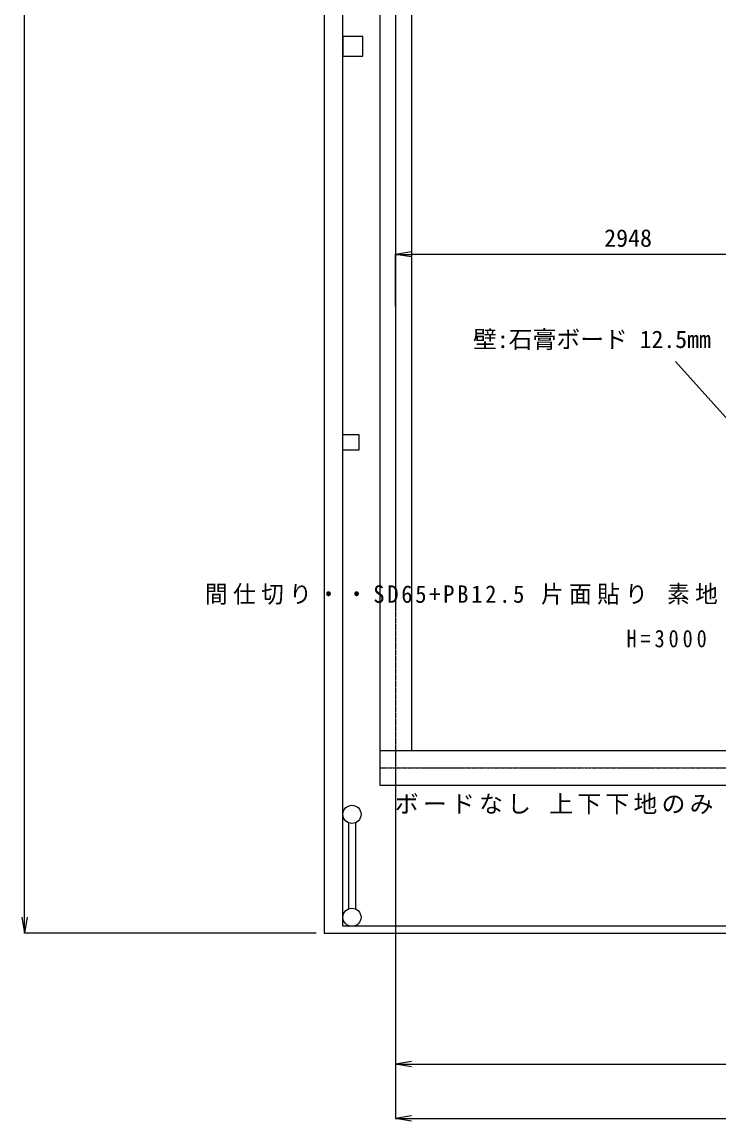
# Model space of a CAD drawing. Units: millimetres at full size. Extents: x -21196 to 21204, y -11807 to 11807.
# Drawn here: x -21055 to -16653, y -11807 to -4866 of the extents above; entities that cross this region are included whole.
import ezdxf
from ezdxf.enums import TextEntityAlignment as Align

# ---------------------------------------------------------------- set-up
doc = ezdxf.new("R2010")
doc.units = ezdxf.units.MM
doc.header["$LTSCALE"] = 0.5
doc.linetypes.add('USER5', pattern=[2, 1.25, -0.25, 0.25, -0.25])
for name, color, linetype, lineweight in [('0-1_0(機器配置図 260128.dwg)', 7, 'Continuous', 9), ('0-2_0-0(241129配置図菊池追記(立面図).jww)(機器配置図 260128.dwg)', 7, 'Continuous', 18), ('0-3_0-0(サニックス間仕切り.jww)(機器配置図 260128.dwg)', 7, 'Continuous', 9), ('0-4_0-2(241129配置図菊池追記(立面図).jww)(機器配置図 260128.dwg)', 7, 'Continuous', 9), ('0-A_AM_5(機器配置図 260128.dwg)', 6, 'Continuous', 15)]:
    doc.layers.add(name, color=color, linetype=linetype, lineweight=lineweight)
doc.styles.add('ＭＳ ゴシック', font='')
doc.styles.get('ＭＳ ゴシック').set_extended_font_data('MS Gothic')

msp = doc.modelspace()

# ---------------------------------------------------------------- linework, layer by layer
at = {"layer": '0-1_0(機器配置図 260128.dwg)', "lineweight": 18}
msp.add_lwpolyline([(-16509.5375, -7474.6979), (-16609.9302, -7363.247), (-16927.5591, -7010.6315)], dxfattribs=at)
at = {"layer": '0-2_0-0(241129配置図菊池追記(立面図).jww)(機器配置図 260128.dwg)'}
for p, q in [((-18992.1315, -9923.1579), (-18992.1315, -10467.1334)), ((-18949.4315, -9923.1579), (-18949.4315, -10467.1334))]:
    msp.add_line(p, q, dxfattribs=at)
for points in [[(-19027.9315, -10577.2956), (-19027.9315, 11537.0041), (-8970.7816, 11537.0041)], [(16029.2181, 11537.0041), (21086.368, 11537.0041), (21086.368, -10577.2956), (-19027.9315, -10577.2956)]]:
    msp.add_lwpolyline(points, dxfattribs=at)
for points in [[(-18902.9315, -4957.6457), (-19027.9315, -4957.6457), (-19027.9315, -5082.6457), (-18902.9315, -5082.6457)], [(-19027.9315, -7470.1457), (-18927.9315, -7470.1457), (-18927.9315, -7570.1457), (-19027.9315, -7570.1457)]]:
    msp.add_lwpolyline(points, close=True, dxfattribs=at)
for centre in [(-18970.7815, -9870.1456), (-18970.7815, -10520.1456)]:
    msp.add_circle(centre, 57.15, dxfattribs=at)
at = {"layer": '0-3_0-0(サニックス間仕切り.jww)(機器配置図 260128.dwg)', "lineweight": 18}
msp.add_line((-11420.7815, -10577.2956), (-17048.7745, -10577.2956), dxfattribs=at)
at = {"layer": '0-4_0-2(241129配置図菊池追記(立面図).jww)(機器配置図 260128.dwg)', "lineweight": 18}
for p, q in [((-19145.7815, 11579.7541), (-19145.7815, -10620.0456)), ((-18795.7815, 10645.6041), (-18795.7815, -9685.8956)), ((-18595.7815, 10425.8041), (-18595.7815, -9466.0957)), ((-18795.7815, -9466.0957), (20854.218, -9466.0957)), ((-18795.7815, -9685.8956), (20854.218, -9685.8956)), ((-19145.7815, -10620.0456), (21204.218, -10620.0456))]:
    msp.add_line(p, q, dxfattribs=at)
at = {"layer": '0-4_0-2(241129配置図菊池追記(立面図).jww)(機器配置図 260128.dwg)', "linetype": 'USER5', "lineweight": 18}
for p, q in [((-18695.7815, 10425.8041), (-18695.7815, -9466.0957)), ((-18795.7815, -9575.9956), (20854.218, -9575.9956))]:
    msp.add_line(p, q, dxfattribs=at)
at = {"layer": '0-A_AM_5(機器配置図 260128.dwg)'}
for p, q in [((-21038.6087, -10520.0456), (-21038.6087, 11479.7541)), ((-18695.7815, -6660.2963), (-18695.7815, -6333.13)), ((-18595.7815, -6349.9767), (-18695.7815, -6333.31)), ((-15848.2401, -6333.31), (-18595.7815, -6333.31)), ((-18695.7815, -9466.1582), (-18695.7815, -11448.1503)), ((-18695.7815, -9466.1582), (-18695.7815, -11790.5141)), ((-21021.942, -10520.0456), (-21038.6087, -10620.0456)), ((-19197.6948, -10620.0456), (-21038.7887, -10620.0456)), ((-18595.7815, -11464.6369), (-18695.7815, -11447.9703)), ((-18595.7815, -11447.9703), (-13620.7815, -11447.9703)), ((-18595.7815, -11807.0007), (-18695.7815, -11790.3341)), ((-18595.7815, -11790.3341), (-12185.8346, -11790.3341))]:
    msp.add_line(p, q, dxfattribs=at)
for points in [[(-18595.7815, -6316.6433), (-18695.7815, -6333.31), (-18595.7815, -6333.31)], [(-21055.2754, -10520.0456), (-21038.6087, -10620.0456), (-21038.6087, -10520.0456)], [(-18595.7815, -11431.3036), (-18695.7815, -11447.9703), (-18595.7815, -11447.9703)], [(-18595.7815, -11773.6674), (-18695.7815, -11790.3341), (-18595.7815, -11790.3341)]]:
    msp.add_lwpolyline(points, dxfattribs=at)

# ---------------------------------------------------------------- texts
at = {"layer": '0-3_0-0(サニックス間仕切り.jww)(機器配置図 260128.dwg)', "style": 'ＭＳ ゴシック'}
msp.add_text('壁:石膏ボード 12.5mm', height=110.2, dxfattribs=at).set_placement((-18205.8333, -6957.9974), align=Align.BOTTOM_LEFT)
at = {"layer": '0-3_0-0(サニックス間仕切り.jww)(機器配置図 260128.dwg)', "char_height": 110.2, "attachment_point": 7, "style": 'ＭＳ ゴシック'}
for s, insert in [('\\T1.24;\\W0.95;間仕切り・・SD65+PB12.5\\~片面貼り\\~素地', (-19898.7006, -8546.6626)), ('\\T1.39;\\W0.85;H=3000', (-17236.7636, -8816.7383)), ('\\T1.18;ボードなし\\~上下下地のみ', (-18700.0559, -9870.8503))]:
    msp.add_mtext(s, dxfattribs=dict(at, insert=insert))
at = {"layer": '0-A_AM_5(機器配置図 260128.dwg)', "style": 'ＭＳ ゴシック'}
msp.add_text('2948', height=110.9, dxfattribs=at).set_placement((-17377.7881, -6318.91), align=Align.BOTTOM_LEFT)

doc.saveas('drawing.dxf')
